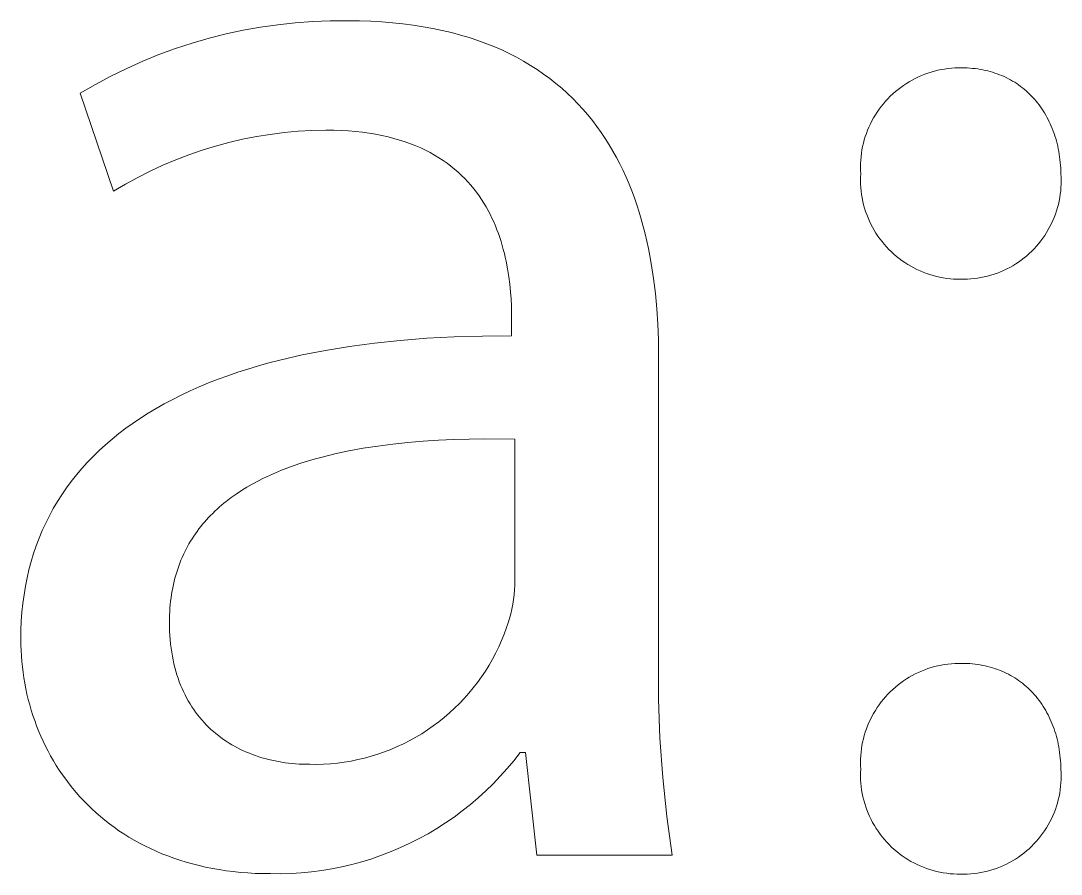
# Model space of a CAD drawing. Header units: millimetres. Extents: x -1480 to 5249, y -840 to 3860.
# Drawn here: x 4809.81 to 4851.36, y -549.13 to -515.03 of the extents above; entities that cross this region are included whole.
import ezdxf

# ---------------------------------------------------------------- set-up
doc = ezdxf.new("R2010")
doc.units = ezdxf.units.MM
doc.header["$MEASUREMENT"] = 0
doc.layers.add('Domyślny', color=7, linetype='Continuous', true_color=0x000000)

msp = doc.modelspace()

# ---------------------------------------------------------------- linework, layer by layer
at = {"layer": 'Domyślny', "color": 18, "lineweight": 15, "true_color": 0x000000}
for p, q in [((4819.381, -515.283), (4820.074, -515.184)), ((4820.074, -515.184), (4820.771, -515.108)), ((4820.771, -515.108), (4821.47, -515.057)), ((4821.47, -515.057), (4822.171, -515.03)), ((4822.171, -515.03), (4822.872, -515.027)), ((4822.872, -515.027), (4823.333, -515.032)), ((4823.333, -515.032), (4823.784, -515.047)), ((4823.784, -515.047), (4824.225, -515.072)), ((4824.225, -515.072), (4824.654, -515.105)), ((4824.654, -515.105), (4825.073, -515.149)), ((4825.073, -515.149), (4825.481, -515.201)), ((4825.481, -515.201), (4825.88, -515.263)), ((4825.88, -515.263), (4826.268, -515.333)), ((4817.326, -515.726), (4818.006, -515.554)), ((4818.006, -515.554), (4818.691, -515.407)), ((4818.691, -515.407), (4819.381, -515.283)), ((4826.268, -515.333), (4826.645, -515.412)), ((4826.645, -515.412), (4827.013, -515.499)), ((4827.013, -515.499), (4827.371, -515.595)), ((4827.371, -515.595), (4827.719, -515.699)), ((4815.986, -516.138), (4816.653, -515.92)), ((4816.653, -515.92), (4817.326, -515.726)), ((4827.719, -515.699), (4828.058, -515.811)), ((4828.058, -515.811), (4828.387, -515.931)), ((4828.387, -515.931), (4828.707, -516.059)), ((4828.707, -516.059), (4829.017, -516.194)), ((4814.679, -516.643), (4815.328, -516.379)), ((4815.328, -516.379), (4815.986, -516.138)), ((4829.017, -516.194), (4829.319, -516.336)), ((4829.319, -516.336), (4829.611, -516.486)), ((4829.611, -516.486), (4829.894, -516.643)), ((4813.409, -517.237), (4814.039, -516.929)), ((4814.039, -516.929), (4814.679, -516.643)), ((4829.894, -516.643), (4830.168, -516.807)), ((4830.168, -516.807), (4830.434, -516.977)), ((4846.706, -516.954), (4846.841, -516.936)), ((4846.841, -516.936), (4846.977, -516.921)), ((4846.977, -516.921), (4847.114, -516.912)), ((4847.114, -516.912), (4847.251, -516.907)), ((4847.251, -516.907), (4847.388, -516.907)), ((4847.388, -516.907), (4847.497, -516.908)), ((4847.497, -516.908), (4847.606, -516.912)), ((4847.606, -516.912), (4847.713, -516.919)), ((4847.713, -516.919), (4847.819, -516.927)), ((4847.819, -516.927), (4847.924, -516.939)), ((4847.924, -516.939), (4848.028, -516.952)), ((4812.791, -517.567), (4813.409, -517.237)), ((4830.434, -516.977), (4830.691, -517.154)), ((4830.691, -517.154), (4830.94, -517.338)), ((4830.94, -517.338), (4831.181, -517.527)), ((4845.416, -517.393), (4845.537, -517.329)), ((4845.537, -517.329), (4845.66, -517.27)), ((4845.66, -517.27), (4845.786, -517.215)), ((4845.786, -517.215), (4845.913, -517.164)), ((4845.913, -517.164), (4846.042, -517.118)), ((4846.042, -517.118), (4846.172, -517.076)), ((4846.172, -517.076), (4846.304, -517.039)), ((4846.304, -517.039), (4846.437, -517.006)), ((4846.437, -517.006), (4846.571, -516.978)), ((4846.571, -516.978), (4846.706, -516.954)), ((4848.028, -516.952), (4848.13, -516.969)), ((4848.13, -516.969), (4848.232, -516.987)), ((4848.232, -516.987), (4848.331, -517.008)), ((4848.331, -517.008), (4848.43, -517.031)), ((4848.43, -517.031), (4848.527, -517.057)), ((4848.527, -517.057), (4848.623, -517.085)), ((4848.623, -517.085), (4848.718, -517.115)), ((4848.718, -517.115), (4848.811, -517.148)), ((4848.811, -517.148), (4848.903, -517.182)), ((4848.903, -517.182), (4848.993, -517.219)), ((4848.993, -517.219), (4849.082, -517.258)), ((4849.082, -517.258), (4849.17, -517.299)), ((4849.17, -517.299), (4849.256, -517.343)), ((4849.256, -517.343), (4849.341, -517.388)), ((4812.184, -517.918), (4812.791, -517.567)), ((4831.181, -517.527), (4831.413, -517.723)), ((4831.413, -517.723), (4831.637, -517.925)), ((4844.74, -517.858), (4844.846, -517.771)), ((4844.846, -517.771), (4844.955, -517.687)), ((4844.955, -517.687), (4845.066, -517.608)), ((4845.066, -517.608), (4845.18, -517.532)), ((4845.18, -517.532), (4845.297, -517.46)), ((4845.297, -517.46), (4845.416, -517.393)), ((4849.341, -517.388), (4849.424, -517.436)), ((4849.424, -517.436), (4849.506, -517.486)), ((4849.506, -517.486), (4849.586, -517.538)), ((4849.586, -517.538), (4849.664, -517.591)), ((4849.664, -517.591), (4849.741, -517.647)), ((4849.741, -517.647), (4849.817, -517.705)), ((4849.817, -517.705), (4849.891, -517.765)), ((4849.891, -517.765), (4849.963, -517.826)), ((4813.506, -521.839), (4812.184, -517.918)), ((4831.637, -517.925), (4831.853, -518.133)), ((4831.853, -518.133), (4832.061, -518.346)), ((4844.35, -518.241), (4844.442, -518.14)), ((4844.442, -518.14), (4844.538, -518.042)), ((4844.538, -518.042), (4844.638, -517.948)), ((4844.638, -517.948), (4844.74, -517.858)), ((4849.963, -517.826), (4850.034, -517.89)), ((4850.034, -517.89), (4850.103, -517.955)), ((4850.103, -517.955), (4850.17, -518.023)), ((4850.17, -518.023), (4850.236, -518.092)), ((4850.236, -518.092), (4850.3, -518.163)), ((4850.3, -518.163), (4850.362, -518.236)), ((4832.061, -518.346), (4832.261, -518.564)), ((4832.261, -518.564), (4832.454, -518.788)), ((4844.015, -518.674), (4844.093, -518.561)), ((4844.093, -518.561), (4844.175, -518.451)), ((4844.175, -518.451), (4844.26, -518.345)), ((4844.26, -518.345), (4844.35, -518.241)), ((4850.362, -518.236), (4850.423, -518.31)), ((4850.423, -518.31), (4850.482, -518.387)), ((4850.482, -518.387), (4850.539, -518.465)), ((4850.539, -518.465), (4850.594, -518.544)), ((4850.594, -518.544), (4850.647, -518.626)), ((4832.454, -518.788), (4832.639, -519.017)), ((4832.639, -519.017), (4832.817, -519.251)), ((4843.805, -519.026), (4843.871, -518.906)), ((4843.871, -518.906), (4843.941, -518.789)), ((4843.941, -518.789), (4844.015, -518.674)), ((4850.647, -518.626), (4850.699, -518.709)), ((4850.699, -518.709), (4850.749, -518.794)), ((4850.749, -518.794), (4850.797, -518.88)), ((4850.797, -518.88), (4850.843, -518.968)), ((4850.843, -518.968), (4850.888, -519.058)), ((4821.439, -519.41), (4820.881, -519.442)), ((4821.998, -519.396), (4821.439, -519.41)), ((4822.306, -519.4), (4821.998, -519.396)), ((4822.606, -519.41), (4822.306, -519.4)), ((4822.898, -519.428), (4822.606, -519.41)), ((4823.181, -519.452), (4822.898, -519.428)), ((4832.817, -519.251), (4832.987, -519.489)), ((4843.584, -519.527), (4843.633, -519.399)), ((4843.633, -519.399), (4843.686, -519.273)), ((4843.686, -519.273), (4843.743, -519.149)), ((4843.743, -519.149), (4843.805, -519.026)), ((4850.888, -519.058), (4850.93, -519.149)), ((4850.93, -519.149), (4850.97, -519.241)), ((4850.97, -519.241), (4851.009, -519.335)), ((4851.009, -519.335), (4851.046, -519.431)), ((4851.046, -519.431), (4851.08, -519.528)), ((4818.669, -519.761), (4818.124, -519.888)), ((4819.217, -519.653), (4818.669, -519.761)), ((4819.769, -519.564), (4819.217, -519.653)), ((4820.324, -519.494), (4819.769, -519.564)), ((4820.881, -519.442), (4820.324, -519.494)), ((4823.456, -519.482), (4823.181, -519.452)), ((4823.723, -519.519), (4823.456, -519.482)), ((4823.982, -519.562), (4823.723, -519.519)), ((4824.233, -519.611), (4823.982, -519.562)), ((4824.477, -519.665), (4824.233, -519.611)), ((4824.712, -519.726), (4824.477, -519.665)), ((4824.941, -519.792), (4824.712, -519.726)), ((4825.162, -519.863), (4824.941, -519.792)), ((4832.987, -519.489), (4833.15, -519.733)), ((4833.15, -519.733), (4833.307, -519.981)), ((4843.464, -519.92), (4843.499, -519.787)), ((4843.499, -519.787), (4843.539, -519.656)), ((4843.539, -519.656), (4843.584, -519.527)), ((4851.08, -519.528), (4851.113, -519.626)), ((4851.113, -519.626), (4851.144, -519.726)), ((4851.144, -519.726), (4851.172, -519.827)), ((4851.172, -519.827), (4851.199, -519.93)), ((4817.049, -520.197), (4816.521, -520.379)), ((4817.584, -520.034), (4817.049, -520.197)), ((4818.124, -519.888), (4817.584, -520.034)), ((4825.375, -519.939), (4825.162, -519.863)), ((4825.581, -520.021), (4825.375, -519.939)), ((4825.781, -520.107), (4825.581, -520.021)), ((4825.973, -520.198), (4825.781, -520.107)), ((4826.159, -520.294), (4825.973, -520.198)), ((4833.307, -519.981), (4833.456, -520.233)), ((4833.456, -520.233), (4833.598, -520.489)), ((4843.385, -520.322), (4843.407, -520.187)), ((4843.407, -520.187), (4843.433, -520.053)), ((4843.433, -520.053), (4843.464, -519.92)), ((4851.199, -519.93), (4851.224, -520.034)), ((4851.224, -520.034), (4851.246, -520.139)), ((4851.246, -520.139), (4851.267, -520.246)), ((4851.267, -520.246), (4851.285, -520.354)), ((4815.998, -520.579), (4815.483, -520.797)), ((4816.521, -520.379), (4815.998, -520.579)), ((4826.338, -520.394), (4826.159, -520.294)), ((4826.51, -520.498), (4826.338, -520.394)), ((4826.676, -520.606), (4826.51, -520.498)), ((4826.836, -520.718), (4826.676, -520.606)), ((4833.598, -520.489), (4833.734, -520.749)), ((4843.349, -520.731), (4843.356, -520.595)), ((4843.356, -520.595), (4843.369, -520.458)), ((4843.369, -520.458), (4843.385, -520.322)), ((4851.285, -520.354), (4851.301, -520.463)), ((4851.301, -520.463), (4851.315, -520.573)), ((4851.315, -520.573), (4851.327, -520.684)), ((4814.976, -521.032), (4814.477, -521.284)), ((4815.483, -520.797), (4814.976, -521.032)), ((4826.99, -520.834), (4826.836, -520.718)), ((4827.137, -520.954), (4826.99, -520.834)), ((4827.278, -521.077), (4827.137, -520.954)), ((4827.414, -521.203), (4827.278, -521.077)), ((4833.734, -520.749), (4833.863, -521.013)), ((4833.863, -521.013), (4833.986, -521.281)), ((4843.346, -520.868), (4843.349, -520.731)), ((4843.348, -521.005), (4843.346, -520.868)), ((4843.355, -521.142), (4843.348, -521.005)), ((4851.327, -520.684), (4851.337, -520.797)), ((4851.337, -520.797), (4851.345, -520.911)), ((4851.345, -520.911), (4851.35, -521.026)), ((4851.35, -521.026), (4851.353, -521.142)), ((4814.477, -521.284), (4813.987, -521.553)), ((4827.544, -521.332), (4827.414, -521.203)), ((4827.668, -521.464), (4827.544, -521.332)), ((4827.787, -521.599), (4827.668, -521.464)), ((4833.986, -521.281), (4834.102, -521.552)), ((4843.347, -521.418), (4843.349, -521.28)), ((4843.351, -521.557), (4843.347, -521.418)), ((4843.349, -521.28), (4843.355, -521.142)), ((4851.353, -521.142), (4851.361, -521.278)), ((4851.361, -521.278), (4851.364, -521.414)), ((4851.364, -521.414), (4851.362, -521.551)), ((4813.987, -521.553), (4813.506, -521.839)), ((4827.9, -521.737), (4827.787, -521.599)), ((4828.009, -521.877), (4827.9, -521.737)), ((4828.112, -522.019), (4828.009, -521.877)), ((4834.102, -521.552), (4834.212, -521.826)), ((4834.212, -521.826), (4834.316, -522.104)), ((4843.359, -521.695), (4843.351, -521.557)), ((4843.373, -521.833), (4843.359, -521.695)), ((4843.391, -521.97), (4843.373, -521.833)), ((4851.344, -521.823), (4851.328, -521.959)), ((4851.356, -521.687), (4851.344, -521.823)), ((4851.362, -521.551), (4851.356, -521.687)), ((4828.21, -522.163), (4828.112, -522.019)), ((4828.303, -522.31), (4828.21, -522.163)), ((4828.391, -522.458), (4828.303, -522.31)), ((4834.316, -522.104), (4834.413, -522.385)), ((4843.413, -522.106), (4843.391, -521.97)), ((4843.441, -522.242), (4843.413, -522.106)), ((4843.473, -522.376), (4843.441, -522.242)), ((4851.282, -522.228), (4851.252, -522.361)), ((4851.308, -522.094), (4851.282, -522.228)), ((4851.328, -521.959), (4851.308, -522.094)), ((4828.475, -522.608), (4828.391, -522.458)), ((4828.554, -522.759), (4828.475, -522.608)), ((4834.413, -522.385), (4834.505, -522.668)), ((4834.505, -522.668), (4834.591, -522.955)), ((4843.51, -522.51), (4843.473, -522.376)), ((4843.552, -522.642), (4843.51, -522.51)), ((4843.598, -522.772), (4843.552, -522.642)), ((4851.135, -522.753), (4851.087, -522.881)), ((4851.179, -522.624), (4851.135, -522.753)), ((4851.218, -522.493), (4851.179, -522.624)), ((4851.252, -522.361), (4851.218, -522.493)), ((4828.629, -522.912), (4828.554, -522.759)), ((4828.699, -523.066), (4828.629, -522.912)), ((4828.766, -523.221), (4828.699, -523.066)), ((4834.591, -522.955), (4834.672, -523.243)), ((4843.648, -522.901), (4843.598, -522.772)), ((4843.703, -523.028), (4843.648, -522.901)), ((4843.763, -523.153), (4843.703, -523.028)), ((4843.827, -523.276), (4843.763, -523.153)), ((4850.977, -523.131), (4850.916, -523.253)), ((4851.034, -523.007), (4850.977, -523.131)), ((4851.087, -522.881), (4851.034, -523.007)), ((4828.828, -523.376), (4828.766, -523.221)), ((4828.886, -523.533), (4828.828, -523.376)), ((4828.941, -523.69), (4828.886, -523.533)), ((4834.672, -523.243), (4834.747, -523.534)), ((4834.747, -523.534), (4834.816, -523.828)), ((4843.895, -523.396), (4843.827, -523.276)), ((4843.967, -523.514), (4843.895, -523.396)), ((4844.043, -523.63), (4843.967, -523.514)), ((4850.781, -523.49), (4850.707, -523.605)), ((4850.85, -523.372), (4850.781, -523.49)), ((4850.916, -523.253), (4850.85, -523.372)), ((4828.991, -523.847), (4828.941, -523.69)), ((4829.039, -524.004), (4828.991, -523.847)), ((4829.082, -524.162), (4829.039, -524.004)), ((4834.816, -523.828), (4834.88, -524.123)), ((4844.124, -523.743), (4844.043, -523.63)), ((4844.208, -523.852), (4844.124, -523.743)), ((4844.296, -523.959), (4844.208, -523.852)), ((4844.387, -524.063), (4844.296, -523.959)), ((4850.463, -523.933), (4850.374, -524.037)), ((4850.548, -523.826), (4850.463, -523.933)), ((4850.63, -523.717), (4850.548, -523.826)), ((4850.707, -523.605), (4850.63, -523.717)), ((4829.123, -524.319), (4829.082, -524.162)), ((4829.16, -524.476), (4829.123, -524.319)), ((4834.88, -524.123), (4834.939, -524.42)), ((4834.939, -524.42), (4834.993, -524.719)), ((4844.482, -524.163), (4844.387, -524.063)), ((4844.581, -524.261), (4844.482, -524.163)), ((4844.683, -524.354), (4844.581, -524.261)), ((4844.788, -524.444), (4844.683, -524.354)), ((4849.985, -524.418), (4849.879, -524.505)), ((4850.087, -524.328), (4849.985, -524.418)), ((4850.186, -524.234), (4850.087, -524.328)), ((4850.282, -524.137), (4850.186, -524.234)), ((4850.374, -524.037), (4850.282, -524.137)), ((4829.194, -524.633), (4829.16, -524.476)), ((4829.253, -524.944), (4829.194, -524.633)), ((4834.993, -524.719), (4835.086, -525.322)), ((4844.896, -524.53), (4844.788, -524.444)), ((4845.007, -524.613), (4844.896, -524.53)), ((4845.121, -524.691), (4845.007, -524.613)), ((4845.238, -524.766), (4845.121, -524.691)), ((4845.357, -524.836), (4845.238, -524.766)), ((4845.478, -524.903), (4845.357, -524.836)), ((4849.429, -524.814), (4849.311, -524.881)), ((4849.546, -524.742), (4849.429, -524.814)), ((4849.66, -524.667), (4849.546, -524.742)), ((4849.771, -524.588), (4849.66, -524.667)), ((4849.879, -524.505), (4849.771, -524.588)), ((4829.302, -525.252), (4829.253, -524.944)), ((4829.34, -525.554), (4829.302, -525.252)), ((4845.602, -524.965), (4845.478, -524.903)), ((4845.728, -525.022), (4845.602, -524.965)), ((4845.856, -525.075), (4845.728, -525.022)), ((4845.985, -525.124), (4845.856, -525.075)), ((4846.116, -525.168), (4845.985, -525.124)), ((4846.249, -525.208), (4846.116, -525.168)), ((4846.383, -525.243), (4846.249, -525.208)), ((4846.518, -525.273), (4846.383, -525.243)), ((4848.424, -525.23), (4848.291, -525.262)), ((4848.555, -525.193), (4848.424, -525.23)), ((4848.686, -525.152), (4848.555, -525.193)), ((4848.814, -525.107), (4848.686, -525.152)), ((4848.941, -525.057), (4848.814, -525.107)), ((4849.066, -525.002), (4848.941, -525.057)), ((4849.19, -524.944), (4849.066, -525.002)), ((4849.311, -524.881), (4849.19, -524.944)), ((4829.369, -525.851), (4829.34, -525.554)), ((4835.086, -525.322), (4835.16, -525.929)), ((4846.654, -525.298), (4846.518, -525.273)), ((4846.791, -525.319), (4846.654, -525.298)), ((4846.928, -525.335), (4846.791, -525.319)), ((4847.066, -525.346), (4846.928, -525.335)), ((4847.204, -525.353), (4847.066, -525.346)), ((4847.343, -525.354), (4847.204, -525.353)), ((4847.479, -525.355), (4847.343, -525.354)), ((4847.616, -525.351), (4847.479, -525.355)), ((4847.752, -525.343), (4847.616, -525.351)), ((4847.888, -525.33), (4847.752, -525.343)), ((4848.023, -525.312), (4847.888, -525.33)), ((4848.158, -525.289), (4848.023, -525.312)), ((4848.291, -525.262), (4848.158, -525.289)), ((4829.39, -526.139), (4829.369, -525.851)), ((4835.16, -525.929), (4835.216, -526.54)), ((4829.404, -526.419), (4829.39, -526.139)), ((4829.412, -526.689), (4829.404, -526.419)), ((4829.414, -526.947), (4829.412, -526.689)), ((4835.216, -526.54), (4835.254, -527.153)), ((4829.414, -527.619), (4829.414, -526.947)), ((4835.254, -527.153), (4835.277, -527.767)), ((4824.963, -527.798), (4826.026, -527.715)), ((4826.026, -527.715), (4827.122, -527.658)), ((4827.122, -527.658), (4828.252, -527.626)), ((4828.252, -527.626), (4829.414, -527.619)), ((4821.975, -528.197), (4822.937, -528.039)), ((4822.937, -528.039), (4823.933, -527.906)), ((4823.933, -527.906), (4824.963, -527.798)), ((4835.277, -527.767), (4835.284, -528.381)), ((4820.155, -528.586), (4821.048, -528.379)), ((4821.048, -528.379), (4821.975, -528.197)), ((4835.284, -528.381), (4835.284, -540.57)), ((4818.475, -529.072), (4818.881, -528.941)), ((4818.881, -528.941), (4819.297, -528.817)), ((4819.297, -528.817), (4819.722, -528.698)), ((4819.722, -528.698), (4820.155, -528.586)), ((4817.307, -529.5), (4817.687, -529.351)), ((4817.687, -529.351), (4818.076, -529.209)), ((4818.076, -529.209), (4818.475, -529.072)), ((4816.22, -529.981), (4816.573, -529.815)), ((4816.573, -529.815), (4816.936, -529.654)), ((4816.936, -529.654), (4817.307, -529.5)), ((4815.541, -530.332), (4815.876, -530.154)), ((4815.876, -530.154), (4816.22, -529.981)), ((4814.898, -530.706), (4815.215, -530.516)), ((4815.215, -530.516), (4815.541, -530.332)), ((4814.292, -531.103), (4814.59, -530.901)), ((4814.59, -530.901), (4814.898, -530.706)), ((4813.723, -531.523), (4814.003, -531.31)), ((4814.003, -531.31), (4814.292, -531.103)), ((4813.192, -531.966), (4813.453, -531.741)), ((4813.453, -531.741), (4813.723, -531.523)), ((4825.271, -531.878), (4824.67, -531.941)), ((4825.879, -531.827), (4825.271, -531.878)), ((4826.489, -531.787), (4825.879, -531.827)), ((4827.103, -531.759), (4826.489, -531.787)), ((4828.33, -531.733), (4827.103, -531.759)), ((4829.548, -531.742), (4828.33, -531.733)), ((4829.548, -537.388), (4829.548, -531.742)), ((4812.698, -532.432), (4812.94, -532.196)), ((4812.94, -532.196), (4813.192, -531.966)), ((4822.911, -532.214), (4822.346, -532.335)), ((4823.488, -532.109), (4822.911, -532.214)), ((4824.075, -532.018), (4823.488, -532.109)), ((4824.67, -531.941), (4824.075, -532.018)), ((4812.242, -532.92), (4812.465, -532.673)), ((4812.465, -532.673), (4812.698, -532.432)), ((4820.992, -532.708), (4820.733, -532.796)), ((4821.255, -532.625), (4820.992, -532.708)), ((4821.522, -532.546), (4821.255, -532.625)), ((4821.793, -532.472), (4821.522, -532.546)), ((4822.346, -532.335), (4821.793, -532.472)), ((4812.029, -533.173), (4812.242, -532.92)), ((4819.982, -533.087), (4819.742, -533.193)), ((4820.228, -532.985), (4819.982, -533.087)), ((4820.478, -532.888), (4820.228, -532.985)), ((4820.733, -532.796), (4820.478, -532.888)), ((4811.63, -533.695), (4811.825, -533.431)), ((4811.825, -533.431), (4812.029, -533.173)), ((4819.051, -533.542), (4818.832, -533.669)), ((4819.276, -533.421), (4819.051, -533.542)), ((4819.506, -533.305), (4819.276, -533.421)), ((4819.742, -533.193), (4819.506, -533.305)), ((4811.27, -534.239), (4811.445, -533.964)), ((4811.445, -533.964), (4811.63, -533.695)), ((4818.412, -533.938), (4818.211, -534.081)), ((4818.619, -533.801), (4818.412, -533.938)), ((4818.832, -533.669), (4818.619, -533.801)), ((4811.105, -534.519), (4811.27, -534.239)), ((4817.829, -534.383), (4817.738, -534.462)), ((4817.922, -534.305), (4817.829, -534.383)), ((4818.017, -534.229), (4817.922, -534.305)), ((4818.211, -534.081), (4818.017, -534.229)), ((4810.803, -535.097), (4810.949, -534.805)), ((4810.949, -534.805), (4811.105, -534.519)), ((4817.39, -534.792), (4817.307, -534.879)), ((4817.474, -534.708), (4817.39, -534.792)), ((4817.56, -534.624), (4817.474, -534.708)), ((4817.648, -534.542), (4817.56, -534.624)), ((4817.738, -534.462), (4817.648, -534.542)), ((4810.667, -535.394), (4810.803, -535.097)), ((4817.071, -535.147), (4816.996, -535.239)), ((4817.148, -535.056), (4817.071, -535.147)), ((4817.226, -534.967), (4817.148, -535.056)), ((4817.307, -534.879), (4817.226, -534.967)), ((4810.541, -535.696), (4810.667, -535.394)), ((4816.715, -535.624), (4816.65, -535.724)), ((4816.782, -535.526), (4816.715, -535.624)), ((4816.852, -535.429), (4816.782, -535.526)), ((4816.923, -535.333), (4816.852, -535.429)), ((4816.996, -535.239), (4816.923, -535.333)), ((4810.319, -536.317), (4810.425, -536.004)), ((4810.425, -536.004), (4810.541, -535.696)), ((4816.467, -536.034), (4816.411, -536.141)), ((4816.526, -535.929), (4816.467, -536.034)), ((4816.587, -535.826), (4816.526, -535.929)), ((4816.65, -535.724), (4816.587, -535.826)), ((4810.222, -536.635), (4810.319, -536.317)), ((4816.253, -536.471), (4816.205, -536.584)), ((4816.304, -536.359), (4816.253, -536.471)), ((4816.356, -536.249), (4816.304, -536.359)), ((4816.411, -536.141), (4816.356, -536.249)), ((4810.136, -536.959), (4810.222, -536.635)), ((4816.116, -536.816), (4816.075, -536.934)), ((4816.16, -536.699), (4816.116, -536.816)), ((4816.205, -536.584), (4816.16, -536.699)), ((4809.993, -537.623), (4810.06, -537.288)), ((4810.06, -537.288), (4810.136, -536.959)), ((4815.965, -537.299), (4815.934, -537.425)), ((4816, -537.176), (4815.965, -537.299)), ((4816.036, -537.054), (4816, -537.176)), ((4816.075, -536.934), (4816.036, -537.054)), ((4809.937, -537.963), (4809.993, -537.623)), ((4815.877, -537.68), (4815.853, -537.811)), ((4815.904, -537.552), (4815.877, -537.68)), ((4815.934, -537.425), (4815.904, -537.552)), ((4829.529, -537.771), (4829.542, -537.58)), ((4829.542, -537.58), (4829.548, -537.388)), ((4809.891, -538.308), (4809.937, -537.963)), ((4815.811, -538.078), (4815.794, -538.214)), ((4815.831, -537.943), (4815.811, -538.078)), ((4815.853, -537.811), (4815.831, -537.943)), ((4829.486, -538.153), (4829.511, -537.962)), ((4829.511, -537.962), (4829.529, -537.771)), ((4809.855, -538.658), (4809.891, -538.308)), ((4815.768, -538.491), (4815.759, -538.633)), ((4815.78, -538.351), (4815.768, -538.491)), ((4815.794, -538.214), (4815.78, -538.351)), ((4829.376, -538.718), (4829.418, -538.531)), ((4829.418, -538.531), (4829.455, -538.342)), ((4829.455, -538.342), (4829.486, -538.153)), ((4809.83, -539.014), (4809.855, -538.658)), ((4815.748, -538.921), (4815.747, -539.068)), ((4815.752, -538.776), (4815.748, -538.921)), ((4815.759, -538.633), (4815.752, -538.776)), ((4829.273, -539.088), (4829.327, -538.904)), ((4829.327, -538.904), (4829.376, -538.718)), ((4809.809, -539.741), (4809.814, -539.374)), ((4809.814, -539.374), (4809.83, -539.014)), ((4815.747, -539.068), (4815.749, -539.247)), ((4815.749, -539.247), (4815.754, -539.422)), ((4829.117, -539.53), (4829.212, -539.27)), ((4829.212, -539.27), (4829.273, -539.088)), ((4809.812, -539.962), (4809.809, -539.741)), ((4815.754, -539.422), (4815.763, -539.594)), ((4815.763, -539.594), (4815.776, -539.763)), ((4815.776, -539.763), (4815.792, -539.93)), ((4828.901, -540.039), (4829.013, -539.786)), ((4829.013, -539.786), (4829.117, -539.53)), ((4809.819, -540.183), (4809.812, -539.962)), ((4809.831, -540.404), (4809.819, -540.183)), ((4815.792, -539.93), (4815.812, -540.093)), ((4815.812, -540.093), (4815.836, -540.254)), ((4828.78, -540.288), (4828.901, -540.039)), ((4809.849, -540.625), (4809.831, -540.404)), ((4809.871, -540.845), (4809.849, -540.625)), ((4815.836, -540.254), (4815.862, -540.412)), ((4815.862, -540.412), (4815.892, -540.567)), ((4815.892, -540.567), (4815.926, -540.719)), ((4828.512, -540.773), (4828.65, -540.533)), ((4828.65, -540.533), (4828.78, -540.288)), ((4835.284, -540.57), (4835.285, -542.134)), ((4809.898, -541.064), (4809.871, -540.845)), ((4815.926, -540.719), (4815.963, -540.868)), ((4815.963, -540.868), (4816.002, -541.014)), ((4816.002, -541.014), (4816.046, -541.158)), ((4828.213, -541.238), (4828.367, -541.008)), ((4828.367, -541.008), (4828.512, -540.773)), ((4845.66, -541.064), (4845.786, -541.009)), ((4845.786, -541.009), (4845.913, -540.959)), ((4845.913, -540.959), (4846.042, -540.912)), ((4846.042, -540.912), (4846.172, -540.871)), ((4846.172, -540.871), (4846.304, -540.833)), ((4846.304, -540.833), (4846.437, -540.801)), ((4846.437, -540.801), (4846.571, -540.772)), ((4846.571, -540.772), (4846.706, -540.749)), ((4846.706, -540.749), (4846.841, -540.73)), ((4846.841, -540.73), (4846.977, -540.716)), ((4846.977, -540.716), (4847.114, -540.707)), ((4847.114, -540.707), (4847.251, -540.702)), ((4847.251, -540.702), (4847.388, -540.702)), ((4847.388, -540.702), (4847.497, -540.703)), ((4847.497, -540.703), (4847.606, -540.707)), ((4847.606, -540.707), (4847.713, -540.713)), ((4847.713, -540.713), (4847.819, -540.722)), ((4847.819, -540.722), (4847.924, -540.733)), ((4847.924, -540.733), (4848.028, -540.747)), ((4848.028, -540.747), (4848.13, -540.763)), ((4848.13, -540.763), (4848.232, -540.782)), ((4848.232, -540.782), (4848.331, -540.803)), ((4848.331, -540.803), (4848.43, -540.826)), ((4848.43, -540.826), (4848.527, -540.851)), ((4848.527, -540.851), (4848.623, -540.879)), ((4848.623, -540.879), (4848.718, -540.91)), ((4848.718, -540.91), (4848.811, -540.942)), ((4848.811, -540.942), (4848.903, -540.977)), ((4848.903, -540.977), (4848.993, -541.014)), ((4848.993, -541.014), (4849.082, -541.053)), ((4809.93, -541.283), (4809.898, -541.064)), ((4809.967, -541.5), (4809.93, -541.283)), ((4816.046, -541.158), (4816.092, -541.298)), ((4816.092, -541.298), (4816.141, -541.436)), ((4816.141, -541.436), (4816.193, -541.57)), ((4828.051, -541.463), (4828.213, -541.238)), ((4844.955, -541.482), (4845.066, -541.402)), ((4845.066, -541.402), (4845.18, -541.327)), ((4845.18, -541.327), (4845.297, -541.255)), ((4845.297, -541.255), (4845.416, -541.187)), ((4845.416, -541.187), (4845.537, -541.124)), ((4845.537, -541.124), (4845.66, -541.064)), ((4849.082, -541.053), (4849.17, -541.094)), ((4849.17, -541.094), (4849.256, -541.137)), ((4849.256, -541.137), (4849.341, -541.183)), ((4849.341, -541.183), (4849.424, -541.231)), ((4849.424, -541.231), (4849.506, -541.28)), ((4849.506, -541.28), (4849.586, -541.332)), ((4849.586, -541.332), (4849.664, -541.386)), ((4849.664, -541.386), (4849.741, -541.442)), ((4849.741, -541.442), (4849.817, -541.499)), ((4810.009, -541.717), (4809.967, -541.5)), ((4810.056, -541.933), (4810.009, -541.717)), ((4816.193, -541.57), (4816.249, -541.702)), ((4816.249, -541.702), (4816.307, -541.831)), ((4816.307, -541.831), (4816.368, -541.958)), ((4827.706, -541.895), (4827.882, -541.682)), ((4827.882, -541.682), (4828.051, -541.463)), ((4844.442, -541.934), (4844.538, -541.837)), ((4844.538, -541.837), (4844.638, -541.743)), ((4844.638, -541.743), (4844.74, -541.652)), ((4844.74, -541.652), (4844.846, -541.565)), ((4844.846, -541.565), (4844.955, -541.482)), ((4849.817, -541.499), (4849.891, -541.559)), ((4849.891, -541.559), (4849.963, -541.621)), ((4849.963, -541.621), (4850.034, -541.684)), ((4850.034, -541.684), (4850.103, -541.75)), ((4850.103, -541.75), (4850.17, -541.817)), ((4850.17, -541.817), (4850.236, -541.886)), ((4810.108, -542.147), (4810.056, -541.933)), ((4810.165, -542.36), (4810.108, -542.147)), ((4816.368, -541.958), (4816.432, -542.081)), ((4816.432, -542.081), (4816.499, -542.201)), ((4816.499, -542.201), (4816.568, -542.319)), ((4827.332, -542.303), (4827.522, -542.103)), ((4827.522, -542.103), (4827.706, -541.895)), ((4835.285, -542.134), (4835.339, -543.698)), ((4844.093, -542.356), (4844.175, -542.246)), ((4844.175, -542.246), (4844.26, -542.139)), ((4844.26, -542.139), (4844.35, -542.035)), ((4844.35, -542.035), (4844.442, -541.934)), ((4850.236, -541.886), (4850.3, -541.957)), ((4850.3, -541.957), (4850.362, -542.03)), ((4850.362, -542.03), (4850.423, -542.105)), ((4850.423, -542.105), (4850.482, -542.181)), ((4850.482, -542.181), (4850.539, -542.259)), ((4850.539, -542.259), (4850.594, -542.339)), ((4810.226, -542.572), (4810.165, -542.36)), ((4810.293, -542.783), (4810.226, -542.572)), ((4816.568, -542.319), (4816.641, -542.434)), ((4816.641, -542.434), (4816.716, -542.546)), ((4816.716, -542.546), (4816.793, -542.655)), ((4816.793, -542.655), (4816.873, -542.761)), ((4826.721, -542.865), (4826.931, -542.685)), ((4826.931, -542.685), (4827.135, -542.498)), ((4827.135, -542.498), (4827.332, -542.303)), ((4843.805, -542.821), (4843.871, -542.701)), ((4843.871, -542.701), (4843.941, -542.583)), ((4843.941, -542.583), (4844.015, -542.468)), ((4844.015, -542.468), (4844.093, -542.356)), ((4850.594, -542.339), (4850.647, -542.42)), ((4850.647, -542.42), (4850.699, -542.504)), ((4850.699, -542.504), (4850.749, -542.588)), ((4850.749, -542.588), (4850.797, -542.675)), ((4850.797, -542.675), (4850.843, -542.763)), ((4810.364, -542.991), (4810.293, -542.783)), ((4810.441, -543.198), (4810.364, -542.991)), ((4816.873, -542.761), (4816.956, -542.864)), ((4816.956, -542.864), (4817.041, -542.965)), ((4817.041, -542.965), (4817.128, -543.063)), ((4817.128, -543.063), (4817.218, -543.158)), ((4826.283, -543.204), (4826.505, -543.038)), ((4826.505, -543.038), (4826.721, -542.865)), ((4843.633, -543.193), (4843.686, -543.067)), ((4843.686, -543.067), (4843.743, -542.943)), ((4843.743, -542.943), (4843.805, -542.821)), ((4850.843, -542.763), (4850.888, -542.852)), ((4850.888, -542.852), (4850.93, -542.943)), ((4850.93, -542.943), (4850.97, -543.036)), ((4850.97, -543.036), (4851.009, -543.13)), ((4810.522, -543.404), (4810.441, -543.198)), ((4810.608, -543.607), (4810.522, -543.404)), ((4817.218, -543.158), (4817.31, -543.25)), ((4817.31, -543.25), (4817.405, -543.339)), ((4817.405, -543.339), (4817.501, -543.426)), ((4817.501, -543.426), (4817.6, -543.51)), ((4817.6, -543.51), (4817.701, -543.591)), ((4825.586, -543.654), (4825.823, -543.512)), ((4825.823, -543.512), (4826.056, -543.362)), ((4826.056, -543.362), (4826.283, -543.204)), ((4843.499, -543.582), (4843.539, -543.451)), ((4843.539, -543.451), (4843.584, -543.321)), ((4843.584, -543.321), (4843.633, -543.193)), ((4851.009, -543.13), (4851.046, -543.225)), ((4851.046, -543.225), (4851.08, -543.322)), ((4851.08, -543.322), (4851.113, -543.421)), ((4851.113, -543.421), (4851.144, -543.521)), ((4851.144, -543.521), (4851.172, -543.622)), ((4810.699, -543.808), (4810.608, -543.607)), ((4810.795, -544.008), (4810.699, -543.808)), ((4817.701, -543.591), (4817.804, -543.669)), ((4817.804, -543.669), (4817.909, -543.744)), ((4817.909, -543.744), (4818.017, -543.817)), ((4818.017, -543.817), (4818.126, -543.887)), ((4818.126, -543.887), (4818.237, -543.954)), ((4824.846, -544.031), (4825.097, -543.914)), ((4825.097, -543.914), (4825.344, -543.788)), ((4825.344, -543.788), (4825.586, -543.654)), ((4835.339, -543.698), (4835.447, -545.26)), ((4843.407, -543.982), (4843.433, -543.847)), ((4843.433, -543.847), (4843.464, -543.714)), ((4843.464, -543.714), (4843.499, -543.582)), ((4851.172, -543.622), (4851.199, -543.725)), ((4851.199, -543.725), (4851.224, -543.829)), ((4851.224, -543.829), (4851.246, -543.934)), ((4851.246, -543.934), (4851.267, -544.04)), ((4810.896, -544.205), (4810.795, -544.008)), ((4811.001, -544.399), (4810.896, -544.205)), ((4818.237, -543.954), (4818.349, -544.018)), ((4818.349, -544.018), (4818.464, -544.079)), ((4818.464, -544.079), (4818.581, -544.138)), ((4818.581, -544.138), (4818.699, -544.194)), ((4818.699, -544.194), (4818.818, -544.247)), ((4818.818, -544.247), (4818.94, -544.297)), ((4818.94, -544.297), (4819.063, -544.345)), ((4819.063, -544.345), (4819.187, -544.39)), ((4823.808, -544.413), (4824.072, -544.331)), ((4824.072, -544.331), (4824.334, -544.24)), ((4824.334, -544.24), (4824.592, -544.14)), ((4824.592, -544.14), (4824.846, -544.031)), ((4829.75, -544.266), (4829.498, -544.591)), ((4829.974, -544.266), (4829.75, -544.266)), ((4830.422, -548.367), (4829.974, -544.266)), ((4843.356, -544.389), (4843.369, -544.253)), ((4843.369, -544.253), (4843.385, -544.117)), ((4843.385, -544.117), (4843.407, -543.982)), ((4851.267, -544.04), (4851.285, -544.148)), ((4851.285, -544.148), (4851.301, -544.257)), ((4851.301, -544.257), (4851.315, -544.367)), ((4811.112, -544.592), (4811.001, -544.399)), ((4811.227, -544.781), (4811.112, -544.592)), ((4811.347, -544.968), (4811.227, -544.781)), ((4819.187, -544.39), (4819.313, -544.432)), ((4819.313, -544.432), (4819.441, -544.472)), ((4819.441, -544.472), (4819.569, -544.508)), ((4819.569, -544.508), (4819.7, -544.542)), ((4819.7, -544.542), (4819.831, -544.573)), ((4819.831, -544.573), (4819.964, -544.602)), ((4819.964, -544.602), (4820.097, -544.628)), ((4820.097, -544.628), (4820.232, -544.651)), ((4820.232, -544.651), (4820.369, -544.671)), ((4820.369, -544.671), (4820.506, -544.688)), ((4820.506, -544.688), (4820.644, -544.703)), ((4820.644, -544.703), (4820.783, -544.715)), ((4820.783, -544.715), (4820.923, -544.725)), ((4820.923, -544.725), (4821.064, -544.732)), ((4821.064, -544.732), (4821.206, -544.736)), ((4821.206, -544.736), (4821.348, -544.737)), ((4821.348, -544.737), (4821.625, -544.738)), ((4821.625, -544.738), (4821.901, -544.73)), ((4821.901, -544.73), (4822.178, -544.713)), ((4822.178, -544.713), (4822.453, -544.686)), ((4822.453, -544.686), (4822.728, -544.65)), ((4822.728, -544.65), (4823.001, -544.605)), ((4823.001, -544.605), (4823.272, -544.55)), ((4823.272, -544.55), (4823.541, -544.486)), ((4823.541, -544.486), (4823.808, -544.413)), ((4829.498, -544.591), (4829.234, -544.906)), ((4843.346, -544.663), (4843.349, -544.526)), ((4843.348, -544.8), (4843.346, -544.663)), ((4843.349, -544.526), (4843.356, -544.389)), ((4851.315, -544.367), (4851.327, -544.479)), ((4851.327, -544.479), (4851.337, -544.592)), ((4851.337, -544.592), (4851.345, -544.705)), ((4851.345, -544.705), (4851.35, -544.82)), ((4811.472, -545.153), (4811.347, -544.968)), ((4811.602, -545.334), (4811.472, -545.153)), ((4829.234, -544.906), (4828.96, -545.213)), ((4843.355, -544.936), (4843.348, -544.8)), ((4843.348, -545.212), (4843.349, -545.074)), ((4843.349, -545.074), (4843.355, -544.936)), ((4851.35, -544.82), (4851.353, -544.936)), ((4851.353, -544.936), (4851.36, -545.072)), ((4851.36, -545.072), (4851.363, -545.208)), ((4811.737, -545.513), (4811.602, -545.334)), ((4811.876, -545.689), (4811.737, -545.513)), ((4828.676, -545.51), (4828.382, -545.797)), ((4828.96, -545.213), (4828.676, -545.51)), ((4835.447, -545.26), (4835.608, -546.816)), ((4843.353, -545.35), (4843.348, -545.212)), ((4843.361, -545.488), (4843.353, -545.35)), ((4843.375, -545.625), (4843.361, -545.488)), ((4851.354, -545.48), (4851.342, -545.616)), ((4851.361, -545.344), (4851.354, -545.48)), ((4851.363, -545.208), (4851.361, -545.344)), ((4812.021, -545.861), (4811.876, -545.689)), ((4812.17, -546.03), (4812.021, -545.861)), ((4828.382, -545.797), (4828.079, -546.074)), ((4843.394, -545.762), (4843.375, -545.625)), ((4843.417, -545.898), (4843.394, -545.762)), ((4843.445, -546.033), (4843.417, -545.898)), ((4851.279, -546.019), (4851.248, -546.151)), ((4851.304, -545.885), (4851.279, -546.019)), ((4851.325, -545.751), (4851.304, -545.885)), ((4851.342, -545.616), (4851.325, -545.751)), ((4812.324, -546.196), (4812.17, -546.03)), ((4812.483, -546.358), (4812.324, -546.196)), ((4812.647, -546.517), (4812.483, -546.358)), ((4827.766, -546.341), (4827.444, -546.597)), ((4828.079, -546.074), (4827.766, -546.341)), ((4843.477, -546.167), (4843.445, -546.033)), ((4843.515, -546.299), (4843.477, -546.167)), ((4843.556, -546.431), (4843.515, -546.299)), ((4843.603, -546.561), (4843.556, -546.431)), ((4851.174, -546.413), (4851.13, -546.542)), ((4851.213, -546.283), (4851.174, -546.413)), ((4851.248, -546.151), (4851.213, -546.283)), ((4812.815, -546.672), (4812.647, -546.517)), ((4812.989, -546.824), (4812.815, -546.672)), ((4813.167, -546.971), (4812.989, -546.824)), ((4827.114, -546.842), (4826.776, -547.076)), ((4827.444, -546.597), (4827.114, -546.842)), ((4835.608, -546.816), (4835.822, -548.367)), ((4843.654, -546.689), (4843.603, -546.561)), ((4843.709, -546.815), (4843.654, -546.689)), ((4843.769, -546.94), (4843.709, -546.815)), ((4851.028, -546.794), (4850.971, -546.918)), ((4851.081, -546.669), (4851.028, -546.794)), ((4851.13, -546.542), (4851.081, -546.669)), ((4813.35, -547.115), (4813.167, -546.971)), ((4813.538, -547.254), (4813.35, -547.115)), ((4813.73, -547.389), (4813.538, -547.254)), ((4826.776, -547.076), (4826.43, -547.298)), ((4843.833, -547.062), (4843.769, -546.94)), ((4843.901, -547.182), (4843.833, -547.062)), ((4843.973, -547.299), (4843.901, -547.182)), ((4850.775, -547.275), (4850.701, -547.389)), ((4850.844, -547.158), (4850.775, -547.275)), ((4850.91, -547.039), (4850.844, -547.158)), ((4850.971, -546.918), (4850.91, -547.039)), ((4813.928, -547.52), (4813.73, -547.389)), ((4814.13, -547.647), (4813.928, -547.52)), ((4814.337, -547.769), (4814.13, -547.647)), ((4826.077, -547.508), (4825.717, -547.706)), ((4826.43, -547.298), (4826.077, -547.508)), ((4844.05, -547.414), (4843.973, -547.299)), ((4844.13, -547.526), (4844.05, -547.414)), ((4844.214, -547.636), (4844.13, -547.526)), ((4844.302, -547.742), (4844.214, -547.636)), ((4850.542, -547.61), (4850.457, -547.716)), ((4850.623, -547.501), (4850.542, -547.61)), ((4850.701, -547.389), (4850.623, -547.501)), ((4814.548, -547.886), (4814.337, -547.769)), ((4814.765, -547.999), (4814.548, -547.886)), ((4814.986, -548.107), (4814.765, -547.999)), ((4815.212, -548.21), (4814.986, -548.107)), ((4824.977, -548.065), (4824.599, -548.225)), ((4825.35, -547.891), (4824.977, -548.065)), ((4825.717, -547.706), (4825.35, -547.891)), ((4844.394, -547.845), (4844.302, -547.742)), ((4844.489, -547.945), (4844.394, -547.845)), ((4844.587, -548.042), (4844.489, -547.945)), ((4844.689, -548.135), (4844.587, -548.042)), ((4850.18, -548.016), (4850.081, -548.109)), ((4850.275, -547.919), (4850.18, -548.016)), ((4850.368, -547.819), (4850.275, -547.919)), ((4850.457, -547.716), (4850.368, -547.819)), ((4815.443, -548.307), (4815.212, -548.21)), ((4815.678, -548.4), (4815.443, -548.307)), ((4815.919, -548.488), (4815.678, -548.4)), ((4816.164, -548.57), (4815.919, -548.488)), ((4823.827, -548.507), (4823.434, -548.628)), ((4824.215, -548.373), (4823.827, -548.507)), ((4824.599, -548.225), (4824.215, -548.373)), ((4835.822, -548.367), (4830.422, -548.367)), ((4844.794, -548.224), (4844.689, -548.135)), ((4844.902, -548.31), (4844.794, -548.224)), ((4845.013, -548.392), (4844.902, -548.31)), ((4845.127, -548.47), (4845.013, -548.392)), ((4845.243, -548.544), (4845.127, -548.47)), ((4849.54, -548.52), (4849.424, -548.591)), ((4849.654, -548.446), (4849.54, -548.52)), ((4849.765, -548.367), (4849.654, -548.446)), ((4849.873, -548.285), (4849.765, -548.367)), ((4849.978, -548.199), (4849.873, -548.285)), ((4850.081, -548.109), (4849.978, -548.199)), ((4816.413, -548.647), (4816.164, -548.57)), ((4816.668, -548.718), (4816.413, -548.647)), ((4816.927, -548.784), (4816.668, -548.718)), ((4817.191, -548.843), (4816.927, -548.784)), ((4817.46, -548.897), (4817.191, -548.843)), ((4817.733, -548.945), (4817.46, -548.897)), ((4822.234, -548.911), (4821.829, -548.978)), ((4822.637, -548.831), (4822.234, -548.911)), ((4823.037, -548.736), (4822.637, -548.831)), ((4823.434, -548.628), (4823.037, -548.736)), ((4845.362, -548.614), (4845.243, -548.544)), ((4845.483, -548.679), (4845.362, -548.614)), ((4845.607, -548.741), (4845.483, -548.679)), ((4845.732, -548.798), (4845.607, -548.741)), ((4845.86, -548.851), (4845.732, -548.798)), ((4845.989, -548.899), (4845.86, -548.851)), ((4846.12, -548.943), (4845.989, -548.899)), ((4848.682, -548.927), (4848.552, -548.968)), ((4848.81, -548.882), (4848.682, -548.927)), ((4848.937, -548.833), (4848.81, -548.882)), ((4849.062, -548.779), (4848.937, -548.833)), ((4849.185, -548.72), (4849.062, -548.779)), ((4849.305, -548.658), (4849.185, -548.72)), ((4849.424, -548.591), (4849.305, -548.658)), ((4818.012, -548.987), (4817.733, -548.945)), ((4818.294, -549.023), (4818.012, -548.987)), ((4818.582, -549.053), (4818.294, -549.023)), ((4818.874, -549.076), (4818.582, -549.053)), ((4819.171, -549.093), (4818.874, -549.076)), ((4819.473, -549.103), (4819.171, -549.093)), ((4819.78, -549.106), (4819.473, -549.103)), ((4820.191, -549.108), (4819.78, -549.106)), ((4820.602, -549.097), (4820.191, -549.108)), ((4821.012, -549.071), (4820.602, -549.097)), ((4821.421, -549.032), (4821.012, -549.071)), ((4821.829, -548.978), (4821.421, -549.032)), ((4846.252, -548.982), (4846.12, -548.943)), ((4846.386, -549.017), (4846.252, -548.982)), ((4846.52, -549.046), (4846.386, -549.017)), ((4846.656, -549.072), (4846.52, -549.046)), ((4846.792, -549.092), (4846.656, -549.072)), ((4846.929, -549.108), (4846.792, -549.092)), ((4847.067, -549.119), (4846.929, -549.108)), ((4847.205, -549.125), (4847.067, -549.119)), ((4847.343, -549.126), (4847.205, -549.125)), ((4847.479, -549.127), (4847.343, -549.126)), ((4847.615, -549.124), (4847.479, -549.127)), ((4847.751, -549.116), (4847.615, -549.124)), ((4847.886, -549.103), (4847.751, -549.116)), ((4848.021, -549.085), (4847.886, -549.103)), ((4848.155, -549.063), (4848.021, -549.085)), ((4848.288, -549.036), (4848.155, -549.063)), ((4848.421, -549.004), (4848.288, -549.036)), ((4848.552, -548.968), (4848.421, -549.004))]:
    msp.add_line(p, q, dxfattribs=at)

doc.saveas('drawing.dxf')
